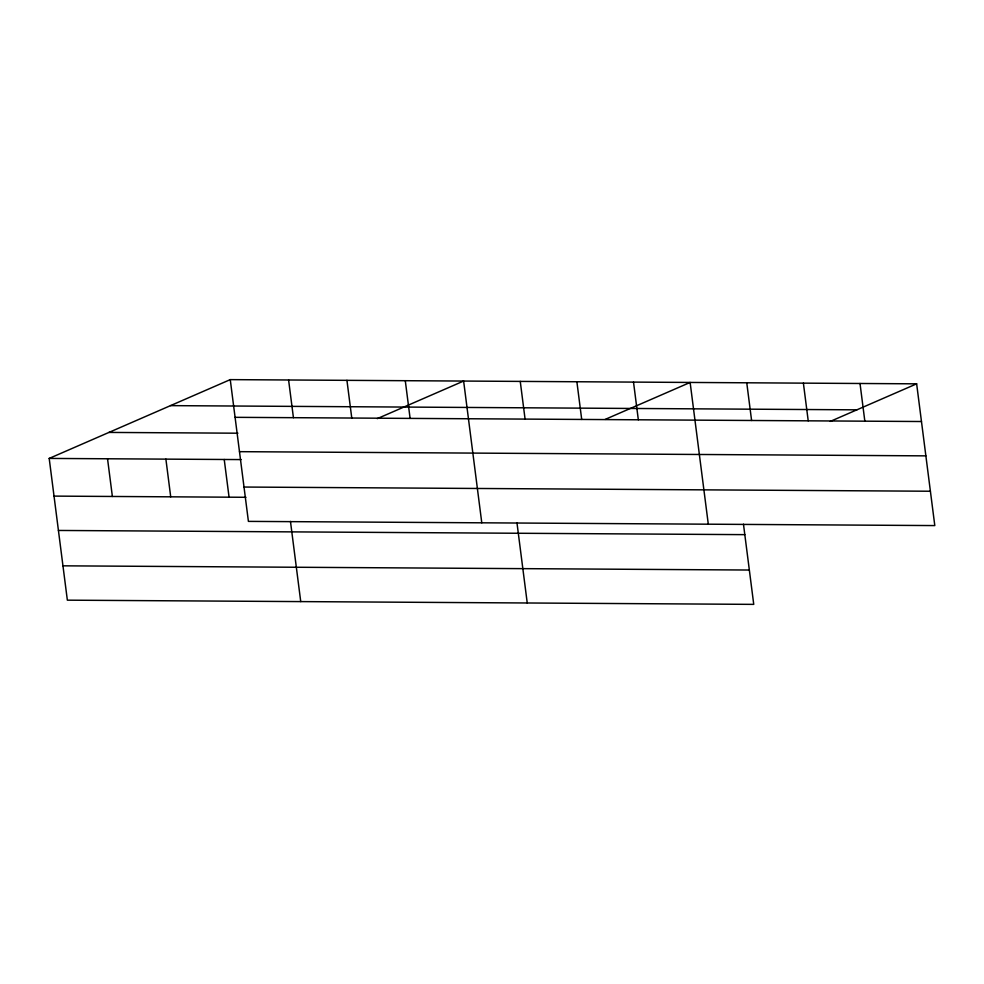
<?xml version="1.0" encoding="UTF-8"?>
<svg xmlns="http://www.w3.org/2000/svg" width="984" height="984" viewBox="0 0 984 984"><rect width="100%" height="100%" fill="white"/><g stroke="black" fill="none" stroke-linecap="round" stroke-linejoin="round"><path stroke-width="1.48" d="M743.474 524.201L753.744 604.373L67.355 600.166L49.2 458.421L230.256 379.627L916.645 383.834L934.8 525.579L248.411 521.385L230.256 379.627M377.29 418.631L463.624 381.054L481.779 522.812M605.197 419.405L690.128 382.444L708.296 524.189M830.311 421.398L916.645 383.834M170.503 405.629L856.892 409.836M235.078 417.327L921.467 421.521M108.953 432.419L237.919 433.206M239.481 451.668L925.87 455.863M49.2 458.421L241.117 459.589M244.007 487.043L930.397 491.237M54.034 496.108L245.951 497.289M58.425 530.45L744.814 534.644M62.964 565.825L749.353 570.031M860.016 383.489L864.838 421.177M803.387 383.145L808.221 420.832M746.758 382.788L751.591 420.488M633.511 382.099L638.333 419.787M576.882 381.755L581.704 419.442M520.253 381.411L525.075 419.098M516.969 522.812L527.24 602.983M405.285 380.697L410.107 418.397M346.934 380.341L351.768 418.04M288.595 379.984L293.429 417.683M290.464 521.422L300.735 601.593M224.229 459.491L229.063 497.178M165.89 459.134L170.712 496.822M107.539 458.778L112.373 496.465"/></g></svg>
